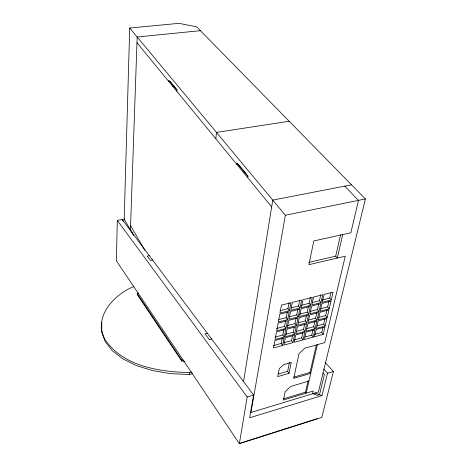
<?xml version="1.0" encoding="UTF-8"?>
<svg xmlns="http://www.w3.org/2000/svg" width="467" height="467" viewBox="0 0 467 467"><rect width="100%" height="100%" fill="white"/><g stroke="black" fill="none" stroke-linecap="round" stroke-linejoin="round"><path stroke-width="0.7" d="M137.21 293.667L181.686 360.034L181.686 361.014L137.234 294.572L137.21 293.667L138.46 292.955M101.783 322.177L101.713 331.909L105.168 341.517L112.185 350.594L122.628 358.72L136.183 365.492L152.312 370.547L170.321 373.618L189.38 374.516L192.871 373.559M189.38 374.516L189.398 372.543L191.499 371.971M124.38 219.076L117.305 220.412L116.388 260.831L239.361 443.65L321.786 417.405L333.432 371.493L325.085 362.339M129.715 28.032L285.36 215.252L250.937 412.501L318.418 391.994L365.387 198.965L196.648 26.835L178.995 23.35L129.715 28.032L124.193 219.111L133.352 234.959M130.433 229.91L137.17 36.992L200.419 30.682M176.8 91.258L176.882 90.043L168.856 80.289L168.78 81.486L170.017 81.334L177.151 89.997M215.818 138.792L216.484 132.4L289.207 121.251M247.662 177.588L247.843 176.269L236.956 163.047L236.798 164.349L238.182 164.11M243.529 381.732L272.763 200.092L351.511 184.815M239.361 443.65L247.177 396.95L117.305 220.412M123.317 221.358L122.231 219.484L253.61 395.053L249.658 417.761L321.991 395.596L327.53 373.238L323.701 368.971M282.617 345.481L284.059 338.073L274.876 340.548L273.493 347.973L282.617 345.481L281.227 343.461L282.266 338.079M284.269 337.011L285.74 329.474L276.482 331.926L275.075 339.48L284.269 337.011L282.862 334.997L283.924 329.521M285.95 328.389L287.444 320.724L278.116 323.152L276.68 330.84L285.95 328.389L284.526 326.38L285.606 320.811M287.66 319.621L289.184 311.816L279.774 314.227L278.32 322.049L287.66 319.621L286.224 317.618L287.316 311.944M289.4 310.695L290.953 302.75L281.467 305.132L279.984 313.094L289.4 310.695L287.946 308.699L289.096 302.744M292.937 342.661L294.449 335.277L285.366 337.723L283.913 345.125L292.937 342.661L291.525 340.665L292.616 335.294M294.665 334.214L296.206 326.702L287.053 329.13L285.576 336.66L294.665 334.214L293.241 332.218L294.216 327.443M296.428 325.622L297.993 317.974L288.769 320.38L287.263 328.044L296.428 325.622L294.986 323.631L296.119 318.074M298.22 316.877L299.814 309.096L290.521 311.477L288.985 319.276L298.22 316.877L296.761 314.892L297.911 309.236M300.048 307.975L301.67 300.053L292.295 302.412L290.737 310.351L300.048 307.975L298.571 305.996L299.773 300.065M288.985 373.355L291.245 362.445L283.685 364.593L279.289 368.679L277.737 376.606L288.985 373.355L287.631 371.341L289.452 362.485M303.141 339.877L304.723 332.51L295.739 334.932L294.216 342.311L303.141 339.877L301.711 337.892L302.855 332.539M304.951 331.447L306.556 323.958L297.508 326.357L295.955 333.864L304.951 331.447L303.503 329.474L304.665 324.028M306.79 322.878L308.43 315.26L299.306 317.636L297.73 325.277L306.79 322.878L305.33 320.911L306.51 315.371M308.664 314.163L310.327 306.405L301.139 308.757L299.534 316.533L308.664 314.163L307.187 312.195L308.383 306.556M310.567 305.29L312.265 297.391L303.001 299.721L301.367 307.636L310.567 305.29L309.072 303.328L310.333 297.415M313.234 337.116L314.881 329.772L305.996 332.165L304.408 339.527L313.234 337.116L311.787 335.154L312.978 329.819M315.12 328.715L316.795 321.249L307.846 323.619L306.224 331.109L315.12 328.715L313.655 326.76L314.863 321.331M317.035 320.169L318.739 312.569L309.72 314.921L308.08 322.539L317.035 320.169L315.558 318.22L316.789 312.697M318.99 311.477L320.724 303.743L311.635 306.072L309.96 313.824L318.99 311.477L317.49 309.528L318.745 303.912M320.975 302.628L322.738 294.759L313.579 297.065L311.874 304.951L320.975 302.628L319.457 300.69L320.771 294.794M342.72 234.574L337.308 258.053L335.691 256.161L340.566 234.843M317.35 344.681L306.177 393.15L305.511 392.157L308.138 380.704M344.751 186.123L358.522 200.361L350.822 232.788L313.783 240.96L308.926 264.672L345.259 256.202L324.734 342.626L304.904 348.137L299.008 353.612L293.72 378.363L310.73 373.39L310.041 372.403L316.305 345.101M323.217 334.39L324.927 327.069L316.141 329.433L314.484 336.777L323.217 334.39L321.751 332.446L322.831 327.787M325.172 326.013L326.918 318.564L318.068 320.911L316.381 328.377L325.172 326.013L323.695 324.075L324.95 318.657M327.169 317.49L328.943 309.913L320.023 312.236L318.307 319.837L327.169 317.49L325.674 315.558L326.953 310.053M329.194 308.821L330.998 301.116L322.014 303.416L320.269 311.145L329.194 308.821L327.682 306.895L328.984 301.291M331.261 300.001L333.094 292.161L324.04 294.432L322.265 302.301L331.261 300.001L329.725 298.08L330.94 292.856M312.586 393.763L313.24 391.013L283.451 400.026L285.191 391.615L290.871 386.384L308.973 381.014M240.493 443.125L317.251 418.689M283.487 398.806L305.511 392.157M247.177 396.95L253.61 395.053M327.53 373.238L333.432 371.493M293.725 377.167L310.041 372.403M278.385 374.003L287.631 371.341M273.522 345.557L281.227 343.461M283.907 342.731L291.525 340.665M294.175 339.941L301.711 337.892M305.009 336.999L311.787 335.154M314.379 334.448L321.751 332.446M274.999 337.098L282.862 334.997M285.565 334.273L293.241 332.218M296.603 331.319L303.503 329.474M306.831 328.587L313.655 326.76M316.941 325.878L323.695 324.075M276.598 328.47L284.526 326.38M287.252 325.668L294.986 323.631M298.372 322.738L305.33 320.911M308.681 320.029L315.558 318.22M318.868 317.35L325.674 315.558M278.898 319.51L286.224 317.618M289.522 316.766L296.761 314.892M299.475 314.192L307.187 312.195M310.561 311.326L317.49 309.528M320.829 308.669L327.682 306.895M211.639 338.966L209.251 339.585L204.955 333.8L207.319 333.193M279.891 310.742L287.946 308.699M291.268 307.852L298.571 305.996M301.303 305.301L309.072 303.328M312.476 302.464L319.457 300.69M322.131 300.012L329.725 298.08M308.775 262.401L335.691 256.161M134.011 286.481C114.146 294.333 92.624 317.105 105.069 339.602C123.276 366.467 159.335 371.843 189.398 372.543M152.546 259.991L150.427 260.44L147.245 256.161L149.347 255.718M285.36 215.252L365.387 198.965M172.749 86.325L173.998 86.167M321.991 395.596L315.482 393.109L313.188 393.809L317.181 395.351L319.498 394.644L324.396 374.639L323.001 373.075M238.637 164.664L246.348 174.028M247.259 175.131L248.164 176.234M136.965 42.73L271.677 206.846M130.579 225.736L144.893 250.33M130.83 230.5L133.69 235.403M184.92 361.3A81.684 46.969 0.5 0 1 181.681 361.02M183.624 360.22A81.737 46.916 0.5 0 1 181.686 360.039"/></g></svg>
